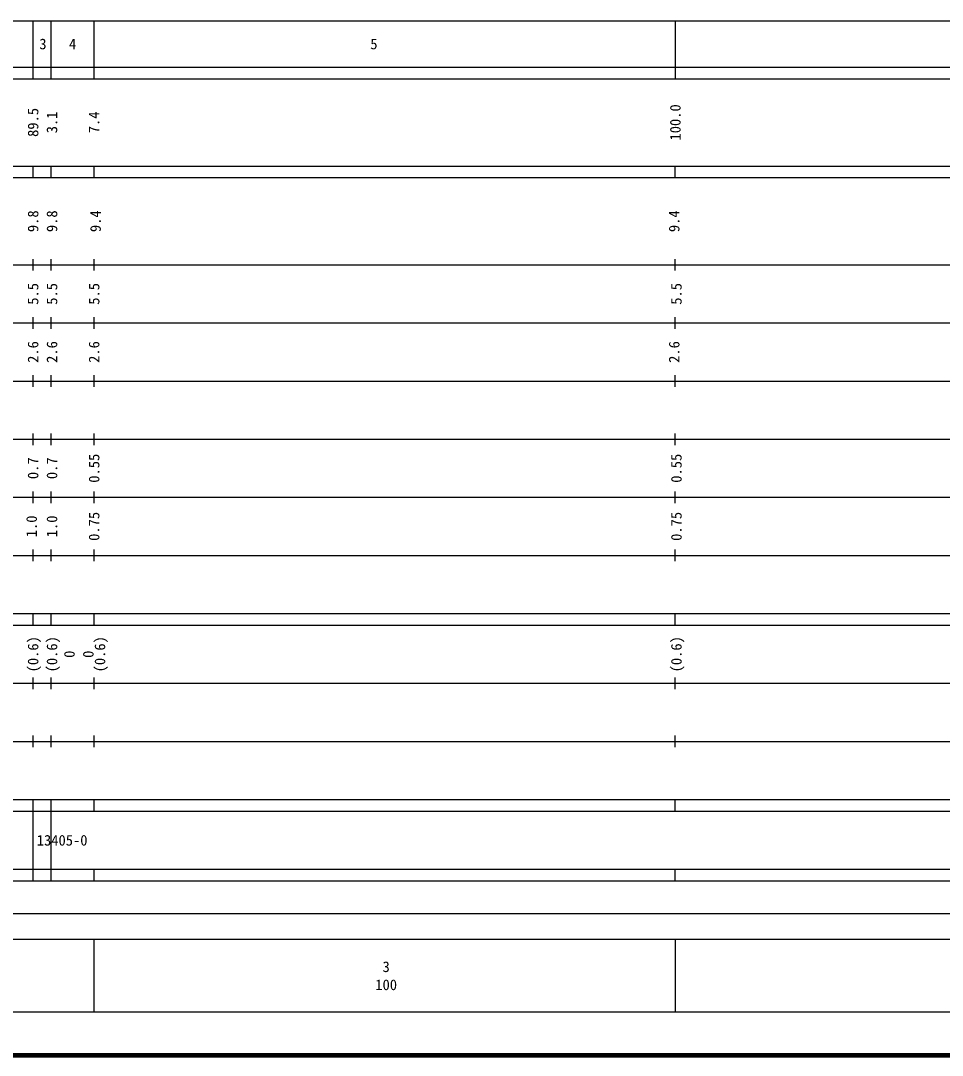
# Model space of a CAD drawing. Units: millimetres on the paper, enlarged 1000 times. Extents: x 40000 to 680000, y 20000 to 380000.
# Drawn here: x 255407 to 413972, y 20000 to 198000 of the extents above; entities that cross this region are included whole.
import ezdxf
from ezdxf.enums import TextEntityAlignment as Align

# ---------------------------------------------------------------- set-up
doc = ezdxf.new("R2010")
doc.units = ezdxf.units.MM
doc.header["$LTSCALE"] = 1000
doc.layers.add('M-TTL', color=2, linetype='Continuous', lineweight=140)
doc.layers.add('M-TTL-BAND', color=7, linetype='Continuous', lineweight=25)
doc.styles.add('ＭＳ ゴシック', font='')
doc.styles.get('ＭＳ ゴシック').set_extended_font_data('MS Gothic')

msp = doc.modelspace()

# ---------------------------------------------------------------- linework, layer by layer
at = {"layer": 'M-TTL'}
msp.add_line((40000, 20000), (680000, 20000), dxfattribs=at)
at = {"layer": 'M-TTL-BAND'}
for p, q in [((68000, 198000), (579000, 198000)), ((257500, 198000), (257500, 188000)), ((260600, 198000), (260600, 188000)), ((268000, 198000), (268000, 188000)), ((368000, 198000), (368000, 188000)), ((40000, 190000), (579000, 190000)), ((40000, 188000), (579000, 188000)), ((40000, 173000), (579000, 173000)), ((257500, 173000), (257500, 171000)), ((260600, 173000), (260600, 171000)), ((268000, 173000), (268000, 171000)), ((368000, 171000), (368000, 173000)), ((40000, 171000), (579000, 171000)), ((257500, 157000), (257500, 155000)), ((260600, 157000), (260600, 155000)), ((268000, 157000), (268000, 155000)), ((368000, 155000), (368000, 157000)), ((40000, 156000), (579000, 156000)), ((46000, 146000), (579000, 146000)), ((257500, 147000), (257500, 145000)), ((260600, 147000), (260600, 145000)), ((268000, 147000), (268000, 145000)), ((368000, 145000), (368000, 147000)), ((52000, 136000), (579000, 136000)), ((257500, 137000), (257500, 135000)), ((260600, 137000), (260600, 135000)), ((268000, 137000), (268000, 135000)), ((368000, 135000), (368000, 137000)), ((257500, 127000), (257500, 125000)), ((260600, 127000), (260600, 125000)), ((268000, 127000), (268000, 125000)), ((368000, 125000), (368000, 127000)), ((46000, 126000), (579000, 126000)), ((52000, 116000), (579000, 116000)), ((257500, 117000), (257500, 115000)), ((260600, 117000), (260600, 115000)), ((268000, 117000), (268000, 115000)), ((368000, 115000), (368000, 117000)), ((257500, 107000), (257500, 105000)), ((260600, 107000), (260600, 105000)), ((268000, 107000), (268000, 105000)), ((368000, 105000), (368000, 107000)), ((46000, 106000), (579000, 106000)), ((40000, 96000), (579000, 96000)), ((257500, 96000), (257500, 94000)), ((260600, 96000), (260600, 94000)), ((268000, 96000), (268000, 94000)), ((368000, 94000), (368000, 96000)), ((40000, 94000), (579000, 94000)), ((49000, 84000), (579000, 84000)), ((257500, 85000), (257500, 83000)), ((260600, 85000), (260600, 83000)), ((268000, 85000), (268000, 83000)), ((368000, 83000), (368000, 85000)), ((257500, 75000), (257500, 73000)), ((260600, 75000), (260600, 73000)), ((268000, 75000), (268000, 73000)), ((368000, 73000), (368000, 75000)), ((40000, 74000), (579000, 74000)), ((40000, 64000), (579000, 64000)), ((257500, 64000), (257500, 51004)), ((260600, 64000), (260600, 52000)), ((268000, 64000), (268000, 62000)), ((368000, 62000), (368000, 64000)), ((40000, 62000), (579000, 62000)), ((40000, 52000), (579000, 52000)), ((257500, 52000), (257500, 50000)), ((260600, 52000), (260600, 50000)), ((268000, 52000), (268000, 50000)), ((368000, 50000), (368000, 52000)), ((40000, 50000), (579000, 50000)), ((70805, 44406), (565903, 44406)), ((40000, 40000), (579000, 40000)), ((268000, 40000), (268000, 27500)), ((368000, 40000), (368000, 27500)), ((68000, 27500), (579000, 27500))]:
    msp.add_line(p, q, dxfattribs=at)

# ---------------------------------------------------------------- texts
at = {"layer": 'M-TTL-BAND', "style": 'ＭＳ ゴシック'}
for s, p in [('3', (259235, 194000)), ('4', (264347, 194000)), ('5', (316177, 194000)), ('13405-0', (262538, 57000)), ('3', (318288, 35238)), ('100', (318288, 32131))]:
    msp.add_text(s, height=1833, dxfattribs=at).set_placement(p, align=Align.MIDDLE_CENTER)
for s, p in [('100.0', (368029, 180500)), ('89.5', (257529, 180500)), ('3.1', (260779, 180500)), ('7.4', (268029, 180500)), ('9.8', (257529, 163500)), ('9.8', (260779, 163500)), ('9.4', (268279, 163500)), ('9.4', (367834, 163500)), ('5.5', (257529, 151000)), ('5.5', (260779, 151000)), ('5.5', (268029, 151000)), ('5.5', (368209, 151000)), ('2.6', (257529, 141000)), ('2.6', (260779, 141000)), ('2.6', (268029, 141000)), ('2.6', (367834, 141000)), ('0.55', (268029, 121000)), ('0.55', (368209, 121000)), ('0.7', (257529, 121000)), ('0.7', (260779, 121000)), ('1.0', (257279, 111000)), ('1.0', (260779, 111000)), ('0.75', (268029, 111000)), ('0.75', (368209, 111000)), ('(0.6)', (257529, 89000)), ('(0.6)', (260779, 89000)), ('(0.6)', (269029, 89000)), ('(0.6)', (368209, 89000)), ('0', (263779, 89000)), ('0', (267029, 89000))]:
    msp.add_text(s, height=1833, rotation=90, dxfattribs=at).set_placement(p, align=Align.MIDDLE_CENTER)

doc.saveas('drawing.dxf')
